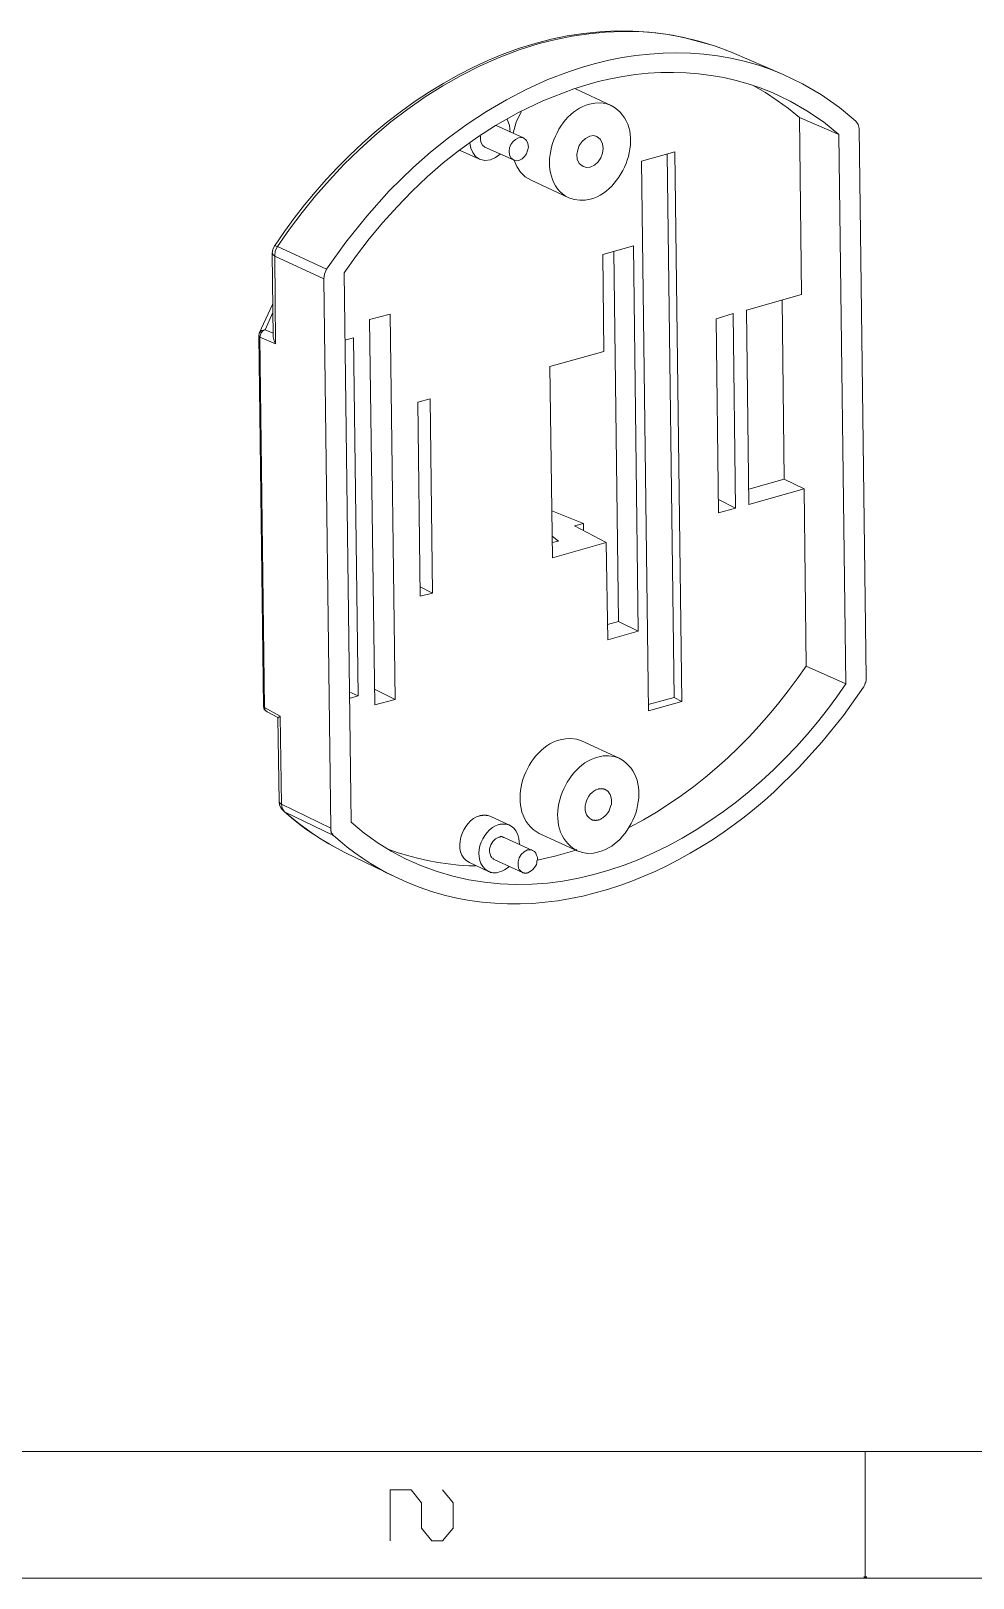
# Model space of a CAD drawing. Header units: millimetres. Extents: x 0 to 204, y 0 to 288.
# Drawn here: x 50.9 to 101.8, y 0 to 83.5 of the extents above; entities that cross this region are included whole.
import ezdxf

# ---------------------------------------------------------------- set-up
doc = ezdxf.new("R2010")
doc.units = ezdxf.units.MM

msp = doc.modelspace()

# ---------------------------------------------------------------- hatches: boundary and pattern name
h = msp.add_hatch(color=0)
h.dxf.hatch_style = 2
h.paths.add_polyline_path([(95.863833, 0), (95.885, 0.084667), (95.969667, 0.105833), (96.054333, 0.084667), (96.0755, 0)])

# ---------------------------------------------------------------- linework, layer by layer
at = {"color": 0, "lineweight": 0}
for points in [[(64.092667, 71.966667), (64.58974, 72.698647), (65.114312, 73.420635), (65.665403, 74.131001), (66.24203, 74.828119), (66.843214, 75.51036), (67.467972, 76.176097), (68.115325, 76.823701), (68.784291, 77.451545), (69.47389, 78.058002), (70.18314, 78.641443), (70.91106, 79.20024), (71.65667, 79.732766), (72.418988, 80.237393), (73.197034, 80.712494), (73.989827, 81.156439), (74.796385, 81.567602), (75.615728, 81.944355), (76.446875, 82.285069), (77.288845, 82.588118), (78.140657, 82.851873), (79.001329, 83.074706), (79.869882, 83.254991), (80.745334, 83.391097), (81.626703, 83.481399), (82.51301, 83.524269), (83.403273, 83.518077), (84.296512, 83.461198), (85.191745, 83.352002), (86.087991, 83.188862), (86.984269, 82.97015), (87.879599, 82.694239), (88.773, 82.3595)], [(78.359, 82.846333), (77.266301, 82.49972), (76.198088, 82.095704), (75.155086, 81.63691), (74.138019, 81.125963), (73.147611, 80.565487), (72.184586, 79.958107), (71.249668, 79.306447), (70.34358, 78.613132), (69.467047, 77.880788), (68.620793, 77.112037), (67.805542, 76.309506), (67.022018, 75.475819), (66.270944, 74.6136), (65.553045, 73.725474), (64.869044, 72.814066), (64.219667, 71.882)], [(85.555667, 83.290833), (84.648415, 83.416847), (83.742113, 83.485749), (82.837383, 83.500154), (81.934844, 83.46268), (81.035116, 83.375944), (80.138819, 83.242563), (79.246574, 83.065154), (78.359, 82.846333)], [(85.555667, 83.290833), (86.2965, 83.142667), (87.8205, 82.719333), (88.773, 82.3595)], [(66.717333, 70.146333), (66.759667, 70.400333), (66.8655, 70.654333), (67.902667, 72.114833), (69.045667, 73.533), (70.252167, 74.887667), (71.543333, 76.157667), (72.478418, 76.98196), (73.451558, 77.762497), (74.460954, 78.496005), (75.504807, 79.179208), (76.58132, 79.808834), (77.688695, 80.381607), (78.825132, 80.894254), (79.988833, 81.3435), (80.688487, 81.571301), (81.398271, 81.77116), (82.116624, 81.942252), (82.841984, 82.083755), (83.572792, 82.194845), (84.307484, 82.274699), (85.044502, 82.322494), (85.782282, 82.337407), (86.519265, 82.318615), (87.253889, 82.265294), (87.984592, 82.176621), (88.709814, 82.051773), (89.427994, 81.889927), (90.13757, 81.690259), (90.836981, 81.451947), (91.524667, 81.174167)], [(88.773, 82.3595), (91.524667, 81.174167)], [(80.221667, 80.391), (80.871114, 80.60301), (81.529971, 80.78735), (82.196792, 80.943551), (82.870129, 81.071145), (83.548537, 81.169663), (84.230569, 81.238638), (84.914779, 81.277602), (85.59972, 81.286085), (86.283945, 81.263621), (86.96601, 81.209741), (87.644466, 81.123976), (88.317867, 81.005859), (88.984768, 80.854921), (89.643721, 80.670694), (90.293281, 80.452709), (90.932, 80.2005)], [(91.524667, 81.174167), (92.583, 80.666167), (93.599, 80.0735), (94.572667, 79.396167), (95.461667, 78.655333)], [(80.221667, 80.391), (78.5495, 79.756)], [(80.306333, 80.391), (82.2325, 79.502)], [(92.413667, 78.845833), (91.821, 79.332667), (91.207167, 79.777167), (90.572167, 80.2005), (89.916, 80.5815)], [(90.932, 80.2005), (91.905667, 79.734833), (92.815833, 79.205667), (93.704833, 78.613), (94.530333, 77.935667)], [(75.988333, 78.4225), (77.237167, 79.121), (78.5495, 79.756)], [(81.068333, 79.5655), (80.883297, 79.511591), (80.704024, 79.440889), (80.530905, 79.354402), (80.364333, 79.253137), (80.204698, 79.138101), (80.052391, 79.010301), (79.907805, 78.870744), (79.771329, 78.720437), (79.643356, 78.560388), (79.524276, 78.391604), (79.414482, 78.215091), (79.314363, 78.031857), (79.224311, 77.842909), (79.144719, 77.649254), (79.075976, 77.451899), (79.018474, 77.251851), (78.972605, 77.050118), (78.938759, 76.847705), (78.917328, 76.645622), (78.908703, 76.444874), (78.913275, 76.246469), (78.931437, 76.051413), (78.963578, 75.860715), (79.01009, 75.675381), (79.071365, 75.496418), (79.147793, 75.324833), (79.239766, 75.161634), (79.347676, 75.007827), (79.471912, 74.86442), (79.612868, 74.732419), (79.770933, 74.612832), (79.9465, 74.506667)], [(82.2325, 79.502), (81.957333, 79.607833), (81.661, 79.650167), (81.364667, 79.629), (81.068333, 79.5655)], [(81.131833, 74.443167), (81.310904, 74.501188), (81.485263, 74.575138), (81.654447, 74.664069), (81.817995, 74.767033), (81.975444, 74.883084), (82.126333, 75.011275), (82.270199, 75.150657), (82.406579, 75.300284), (82.535013, 75.459209), (82.655036, 75.626485), (82.766188, 75.801163), (82.868006, 75.982298), (82.960029, 76.168941), (83.041792, 76.360145), (83.112836, 76.554964), (83.172697, 76.75245), (83.220913, 76.951656), (83.257022, 77.151634), (83.280562, 77.351437), (83.291071, 77.550119), (83.288086, 77.746732), (83.271146, 77.940328), (83.239788, 78.12996), (83.193549, 78.314682), (83.131969, 78.493546), (83.054584, 78.665605), (82.960932, 78.829911), (82.850552, 78.985517), (82.722981, 79.131476), (82.577757, 79.266841), (82.414417, 79.390665), (82.2325, 79.502)], [(76.792667, 78.062667), (76.750333, 78.4225), (76.623333, 78.761167)], [(77.385333, 79.163333), (77.110167, 78.591833), (76.940833, 77.999167)], [(92.413667, 78.845833), (92.5195, 69.299667)], [(94.530333, 77.935667), (92.413667, 78.845833)], [(95.461667, 78.655333), (95.588667, 78.464833), (95.631, 78.253167)], [(75.988333, 78.4225), (75.014667, 77.7875), (74.062167, 77.110167)], [(75.184, 77.851), (75.184, 77.681667), (75.205167, 77.512333), (75.289833, 77.364167), (75.416833, 77.258333)], [(76.030667, 78.4225), (77.512333, 77.745167)], [(77.237167, 77.745167), (77.067833, 77.6605), (76.919667, 77.5335), (76.813833, 77.385333), (76.750333, 77.216), (76.729167, 77.0255), (76.750333, 76.835), (76.813833, 76.665667), (76.962, 76.559833)], [(77.512333, 77.745167), (77.364167, 77.766333), (77.237167, 77.745167)], [(77.258333, 76.538667), (77.427667, 76.623333), (77.554667, 76.750333), (77.6605, 76.8985), (77.724, 77.067833), (77.766333, 77.258333), (77.745167, 77.448833), (77.6605, 77.618167), (77.512333, 77.745167)], [(80.729667, 76.2), (80.518, 76.369333), (80.412167, 76.602167), (80.391, 76.856167), (80.433333, 77.110167), (80.518, 77.343), (80.666167, 77.554667), (80.856667, 77.724), (81.0895, 77.851)], [(81.0895, 77.851), (81.28, 77.872167), (81.4705, 77.829833)], [(81.4705, 77.829833), (81.661, 77.6605), (81.766833, 77.427667), (81.809167, 77.173667), (81.766833, 76.919667), (81.682167, 76.665667), (81.534, 76.454), (81.3435, 76.284667), (81.110667, 76.178833)], [(94.530333, 77.935667), (94.911333, 48.281167)], [(95.631, 78.253167), (96.012, 48.5775)], [(67.818, 70.463833), (68.478975, 71.395781), (69.176139, 72.303365), (69.908477, 73.184318), (70.674971, 74.03637), (71.474604, 74.85725), (72.306359, 75.644689), (73.169219, 76.396418), (74.062167, 77.110167)], [(74.062167, 77.089), (74.083333, 77.067833)], [(74.083333, 77.067833), (75.1205, 76.602167)], [(74.6125, 77.47), (74.654833, 77.194833), (74.760667, 76.962), (74.908833, 76.750333), (75.1205, 76.602167)], [(75.416833, 77.258333), (76.962, 76.559833)], [(75.713167, 76.559833), (75.988333, 76.686833), (76.242333, 76.877333)], [(83.8835, 76.496333), (85.682667, 77.004333)], [(85.259333, 76.877333), (85.640333, 47.540333)], [(85.682667, 77.004333), (86.063667, 47.328667)], [(75.1205, 76.602167), (75.416833, 76.538667), (75.713167, 76.559833)], [(76.962, 76.559833), (77.110167, 76.5175), (77.258333, 76.538667)], [(77.004333, 76.538667), (77.1525, 76.2), (77.343, 75.903667), (77.597, 75.649667), (77.9145, 75.459167)], [(81.110667, 76.178833), (80.920167, 76.157667), (80.729667, 76.2)], [(83.8835, 76.496333), (84.2645, 46.820667)], [(77.9145, 75.459167), (79.9465, 74.506667)], [(79.9465, 74.506667), (80.242833, 74.422), (80.539167, 74.379667), (80.8355, 74.379667), (81.131833, 74.443167)], [(64.050333, 71.924333), (63.965667, 71.733833), (63.923333, 71.522167)], [(64.092667, 71.966667), (64.050333, 71.924333)], [(64.0715, 71.374), (64.092667, 71.649167), (64.219667, 71.882), (64.050333, 71.924333)], [(66.8655, 70.654333), (64.219667, 71.882)], [(81.788, 71.458667), (83.439, 71.924333)], [(83.439, 71.924333), (83.693, 51.1175)], [(63.986833, 67.013667), (63.923333, 71.522167)], [(64.0715, 71.374), (63.986833, 71.4375), (63.923333, 71.522167)], [(64.0715, 71.374), (64.113833, 66.632667)], [(64.0715, 71.374), (66.717333, 70.146333)], [(81.788, 71.458667), (81.8515, 66.209333)], [(82.380667, 71.628), (82.634667, 51.646667)], [(67.818, 70.463833), (68.199, 40.809333)], [(66.717333, 70.146333), (67.098333, 40.491833)], [(63.224833, 67.204167), (63.9445, 68.749333)], [(63.965667, 68.7705), (63.9445, 68.749333)], [(63.965667, 68.7705), (63.9445, 68.749333)], [(89.556167, 68.453), (92.5195, 69.299667)], [(91.588167, 59.330167), (91.482333, 69.003333)], [(63.542333, 67.394667), (63.965667, 68.326)], [(69.193833, 67.945), (70.2945, 68.241333)], [(69.193833, 67.945), (69.469, 47.138167)], [(70.2945, 68.241333), (70.569667, 47.4345)], [(87.905167, 67.987333), (88.8365, 68.2625)], [(87.905167, 67.987333), (88.032167, 57.509833)], [(88.8365, 68.2625), (88.9635, 57.763833)], [(89.683167, 57.954333), (89.556167, 68.453)], [(63.224833, 67.204167), (63.203667, 67.056)], [(63.457667, 47.0535), (63.203667, 67.056)], [(63.267167, 66.9925), (63.203667, 67.056)], [(63.224833, 67.204167), (63.351833, 67.352333), (63.542333, 67.394667)], [(63.288333, 67.1195), (63.267167, 66.9925)], [(63.267167, 66.9925), (63.521167, 46.99)], [(63.267167, 66.9925), (64.113833, 66.632667)], [(63.330667, 67.225333), (63.288333, 67.1195)], [(63.521167, 67.394667), (63.415333, 67.331167), (63.330667, 67.225333)], [(63.542333, 67.394667), (63.521167, 67.394667)], [(63.986833, 67.204167), (63.542333, 67.394667)], [(63.986833, 67.013667), (64.029167, 66.802), (64.113833, 66.632667)], [(67.860333, 66.823167), (68.326, 66.950167)], [(68.326, 66.950167), (68.58, 47.625)], [(78.9305, 65.405), (81.8515, 66.209333)], [(78.9305, 65.405), (79.078667, 55.075667)], [(71.797333, 63.478833), (72.4535, 63.669333)], [(71.797333, 63.478833), (71.924333, 53.001333)], [(72.4535, 63.669333), (72.5805, 53.170667)], [(91.588167, 59.330167), (89.683167, 58.779833)], [(91.588167, 59.330167), (92.667667, 58.801)], [(92.667667, 58.801), (89.683167, 57.954333)], [(92.667667, 58.801), (92.7735, 49.233667)], [(88.9635, 57.763833), (88.032167, 58.2295)], [(88.032167, 57.509833), (88.9635, 57.763833)], [(80.750833, 56.557333), (80.750833, 56.938333), (79.036333, 57.615667)], [(80.750833, 56.938333), (80.264, 56.811333)], [(81.9785, 55.901167), (80.264, 56.811333)], [(79.0575, 56.239833), (79.396167, 55.985833)], [(79.0575, 55.901167), (79.396167, 55.985833)], [(79.078667, 55.075667), (81.9785, 55.901167)], [(81.9785, 55.901167), (82.063167, 50.651833)], [(72.5805, 53.170667), (71.924333, 53.509333)], [(71.924333, 53.001333), (72.5805, 53.170667)], [(82.042, 51.477333), (82.634667, 51.646667)], [(82.063167, 50.651833), (83.693, 51.1175)], [(83.693, 51.1175), (82.634667, 51.646667)], [(96.012, 48.5775), (96.012, 48.4505), (95.990833, 48.408167), (95.990833, 48.344667), (95.969667, 48.3235), (95.969667, 48.281167), (95.9485, 48.26), (95.9485, 48.238833), (95.927333, 48.1965), (95.906167, 48.175333), (95.885, 48.133), (95.885, 48.111833), (95.863833, 48.090667), (94.784333, 46.566667), (93.620167, 45.127333), (92.371333, 43.7515), (91.037833, 42.439167), (90.516215, 41.975319), (89.980859, 41.524114), (89.43237, 41.086358), (88.871351, 40.662858), (88.298406, 40.254419), (87.714139, 39.86185), (87.119153, 39.485955), (86.514054, 39.127542), (85.899443, 38.787418), (85.275927, 38.466388), (84.644107, 38.16526), (84.004588, 37.88484), (83.357974, 37.625934), (82.704869, 37.389349), (82.045876, 37.175892), (81.3816, 36.986369), (80.712644, 36.821586), (80.039612, 36.682351), (79.363107, 36.569469), (78.683735, 36.483747), (78.002098, 36.425992), (77.3188, 36.397011), (76.634445, 36.397609), (75.949638, 36.428594), (75.264981, 36.490772), (74.58108, 36.584949), (73.898536, 36.711932), (73.217956, 36.872528), (72.539941, 37.067542), (71.865097, 37.297783), (71.194026, 37.564055), (70.527333, 37.867167)], [(92.7735, 49.233667), (92.293359, 48.554758), (91.800437, 47.892711), (91.294183, 47.247773), (90.774044, 46.620195), (90.239469, 46.010226), (89.689905, 45.418117), (89.124802, 44.844115), (88.543606, 44.288472), (87.945767, 43.751436), (87.330731, 43.233258), (86.697948, 42.734186), (86.046866, 42.254471), (85.376931, 41.794362), (84.687594, 41.354108), (83.9783, 40.93396), (83.2485, 40.534167)], [(92.7735, 49.233667), (94.911333, 48.281167)], [(68.58, 47.625), (68.093167, 47.836667)], [(68.093167, 47.476833), (68.58, 47.625)], [(70.569667, 47.4345), (69.447833, 47.984833)], [(69.447833, 47.9425), (69.490167, 47.963667)], [(71.162333, 38.819667), (72.002874, 38.452904), (72.847715, 38.145584), (73.695793, 37.896035), (74.546042, 37.702588), (75.397398, 37.563571), (76.248796, 37.477314), (77.09917, 37.442148), (77.947457, 37.456401), (78.792591, 37.518403), (79.633507, 37.626484), (80.469141, 37.778972), (81.298428, 37.974199), (82.120302, 38.210493), (82.933699, 38.486183), (83.737555, 38.7996), (84.530803, 39.149073), (85.31238, 39.532931), (86.08122, 39.949505), (86.836259, 40.397123), (87.576432, 40.874115), (88.300674, 41.378811), (89.00792, 41.90954), (89.697105, 42.464632), (90.367164, 43.042417), (91.017033, 43.641223), (91.645647, 44.259381), (92.25194, 44.89522), (92.834848, 45.54707), (93.393307, 46.21326), (93.92625, 46.89212), (94.432614, 47.581979), (94.911333, 48.281167)], [(63.457667, 47.0535), (63.5, 46.884167), (63.648167, 46.757167)], [(63.457667, 47.0535), (63.521167, 46.99)], [(64.367833, 46.524333), (63.521167, 46.99)], [(63.521167, 46.99), (63.542333, 46.863), (63.648167, 46.757167)], [(69.469, 47.138167), (70.569667, 47.4345)], [(84.243333, 47.159333), (85.640333, 47.540333)], [(84.2645, 46.820667), (86.063667, 47.328667)], [(86.063667, 47.328667), (85.640333, 47.540333)], [(63.648167, 46.757167), (64.262, 46.439667)], [(64.367833, 46.524333), (64.240833, 46.439667)], [(64.304333, 41.91), (64.240833, 46.439667)], [(64.367833, 46.524333), (64.431333, 41.783)], [(79.480833, 45.254333), (79.292386, 45.194865), (79.110206, 45.119304), (78.934655, 45.028624), (78.766097, 44.923796), (78.604893, 44.805796), (78.451409, 44.675594), (78.306005, 44.534165), (78.169046, 44.382482), (78.040894, 44.221516), (77.921912, 44.052243), (77.812463, 43.875633), (77.71291, 43.692661), (77.623617, 43.5043), (77.544945, 43.311521), (77.477258, 43.1153), (77.42092, 42.916607), (77.376292, 42.716417), (77.343738, 42.515703), (77.323621, 42.315437), (77.316304, 42.116592), (77.322149, 41.920142), (77.341521, 41.727059), (77.374781, 41.538317), (77.422292, 41.354888), (77.484419, 41.177745), (77.561522, 41.007862), (77.653967, 40.846211), (77.762114, 40.693766), (77.886329, 40.551499), (78.026972, 40.420384), (78.184409, 40.301393), (78.359, 40.1955)], [(80.645, 45.190833), (80.360011, 45.283801), (80.068737, 45.324713), (79.774554, 45.314559), (79.480833, 45.254333)], [(80.645, 45.190833), (82.677, 44.2595)], [(81.512833, 44.323), (81.332359, 44.266419), (81.156761, 44.193629), (80.986494, 44.105596), (80.822012, 44.003286), (80.663772, 43.887665), (80.512227, 43.759699), (80.367832, 43.620353), (80.231043, 43.470595), (80.102313, 43.31139), (79.982099, 43.143704), (79.870853, 42.968503), (79.769033, 42.786753), (79.677091, 42.59942), (79.595484, 42.40747), (79.524665, 42.21187), (79.465091, 42.013584), (79.417214, 41.81358), (79.381491, 41.612824), (79.358376, 41.41228), (79.348325, 41.212916), (79.351791, 41.015697), (79.369229, 40.82159), (79.401095, 40.63156), (79.447843, 40.446573), (79.509928, 40.267596), (79.587805, 40.095594), (79.681929, 39.931534), (79.792754, 39.776381), (79.920736, 39.631102), (80.066329, 39.496663), (80.229987, 39.374029), (80.412167, 39.264167)], [(82.677, 44.2595), (82.393549, 44.34964), (82.099547, 44.390072), (81.80323, 44.381093), (81.512833, 44.323)], [(81.576333, 39.200667), (81.757376, 39.256788), (81.933429, 39.329065), (82.104044, 39.416539), (82.268775, 39.518253), (82.427174, 39.63325), (82.578794, 39.760572), (82.723188, 39.899261), (82.85991, 40.048359), (82.988511, 40.206908), (83.108546, 40.373952), (83.219567, 40.548531), (83.321126, 40.72969), (83.412777, 40.916469), (83.494073, 41.107911), (83.564567, 41.303059), (83.623811, 41.500954), (83.671359, 41.70064), (83.706764, 41.901158), (83.729578, 42.10155), (83.739354, 42.30086), (83.735645, 42.498129), (83.718005, 42.692399), (83.685986, 42.882714), (83.639141, 43.068114), (83.577023, 43.247643), (83.499185, 43.420343), (83.40518, 43.585257), (83.29456, 43.741425), (83.16688, 43.887891), (83.021691, 44.023698), (82.858547, 44.147887), (82.677, 44.2595)], [(81.534, 42.587333), (81.555167, 42.6085), (81.830333, 42.6085), (81.8515, 42.587333), (81.893833, 42.587333), (81.915, 42.566167)], [(64.304333, 41.91), (64.3255, 41.740667), (64.410167, 41.550167), (64.537167, 41.423167)], [(64.304333, 41.91), (64.304333, 41.888833), (64.3255, 41.888833), (64.3255, 41.8465), (64.346667, 41.8465), (64.346667, 41.825333), (64.367833, 41.825333), (64.410167, 41.783), (64.431333, 41.783)], [(67.098333, 40.491833), (64.431333, 41.783)], [(64.516, 41.486667), (64.494833, 41.507833), (64.494833, 41.529), (64.473667, 41.550167), (64.473667, 41.5925), (64.4525, 41.613667), (64.4525, 41.698333), (64.431333, 41.740667), (64.431333, 41.783)], [(81.174167, 40.9575), (81.065168, 41.023479), (80.97852, 41.10736), (80.913189, 41.206331), (80.868143, 41.317581), (80.84235, 41.438301), (80.834777, 41.56568), (80.844391, 41.696906), (80.87016, 41.82917), (80.911052, 41.95966), (80.966035, 42.085566), (81.034074, 42.204076), (81.114139, 42.312382), (81.205197, 42.407671), (81.306214, 42.487133), (81.41616, 42.547957), (81.534, 42.587333)], [(81.915, 42.566167), (81.998904, 42.520638), (82.071749, 42.458382), (82.133126, 42.38255), (82.182626, 42.296292), (82.219839, 42.202757), (82.244357, 42.105097), (82.255769, 42.006461), (82.253667, 41.91), (82.253667, 41.783), (82.211333, 41.656), (82.169, 41.550167), (82.126667, 41.423167), (82.063167, 41.317333), (81.9785, 41.2115), (81.893833, 41.126833), (81.830333, 41.0845), (81.788, 41.042167), (81.7245, 40.999833), (81.682167, 40.978667), (81.618667, 40.936333), (81.555167, 40.936333)], [(64.516, 41.486667), (64.558333, 41.423167)], [(64.600667, 41.359667), (64.537167, 41.423167)], [(64.537167, 41.423167), (64.600667, 41.359667)], [(64.600667, 41.359667), (64.558333, 41.423167)], [(67.860333, 39.1795), (67.42955, 39.39818), (66.999379, 39.634203), (66.572846, 39.886589), (66.152977, 40.154357), (65.742799, 40.436529), (65.345336, 40.732125), (64.963617, 41.040164), (64.600667, 41.359667)], [(64.600667, 41.359667), (64.982095, 41.041119), (65.367611, 40.734605), (65.758891, 40.440684), (66.157607, 40.159914), (66.565436, 39.892852), (66.98405, 39.640057), (67.415124, 39.402087), (67.860333, 39.1795)], [(64.600667, 41.359667), (67.2465, 40.089667)], [(75.141667, 41.148), (74.9675, 41.089714), (74.802601, 40.998271), (74.648977, 40.877942), (74.508635, 40.733001), (74.383582, 40.56772), (74.275828, 40.386372), (74.187379, 40.193229), (74.120243, 39.992565), (74.076427, 39.78865), (74.05794, 39.585759), (74.066788, 39.388164), (74.10498, 39.200138), (74.174522, 39.025952), (74.277424, 38.86988), (74.415692, 38.736194), (74.591333, 38.629167)], [(75.734333, 41.105667), (75.649667, 41.148), (75.6285, 41.148), (75.586167, 41.169167), (75.5015, 41.169167), (75.480333, 41.190333), (75.311, 41.190333), (75.289833, 41.169167), (75.162833, 41.169167), (75.141667, 41.148)], [(75.734333, 41.105667), (76.750333, 40.64)], [(81.555167, 40.936333), (81.534, 40.915167), (81.428167, 40.915167), (81.407, 40.894), (81.364667, 40.894), (81.3435, 40.915167), (81.237667, 40.915167), (81.2165, 40.936333), (81.195333, 40.936333), (81.174167, 40.9575)], [(67.2465, 40.089667), (67.225333, 40.089667), (67.204167, 40.110833), (67.204167, 40.153167), (67.140667, 40.216667), (67.140667, 40.237833), (67.1195, 40.259), (67.1195, 40.3225), (67.098333, 40.343667), (67.098333, 40.491833)], [(68.199, 40.809333), (68.546396, 40.503659), (68.895433, 40.219792), (69.248579, 39.954967), (69.608303, 39.706418), (69.977072, 39.471379), (70.357355, 39.247085), (70.751619, 39.030769), (71.162333, 38.819667)], [(76.178833, 40.682333), (75.999015, 40.616822), (75.830451, 40.521349), (75.674849, 40.399671), (75.533911, 40.255544), (75.409345, 40.092725), (75.302856, 39.914969), (75.216148, 39.726034), (75.150927, 39.529676), (75.108899, 39.329651), (75.091768, 39.129715), (75.10124, 38.933625), (75.139021, 38.745137), (75.206815, 38.568007), (75.306328, 38.405993), (75.439266, 38.262849), (75.607333, 38.142333)], [(76.750333, 40.64), (76.729167, 40.661167), (76.686833, 40.661167), (76.6445, 40.682333), (76.623333, 40.682333), (76.581, 40.7035), (76.242333, 40.7035), (76.2, 40.682333), (76.178833, 40.682333)], [(77.2795, 39.624), (77.27647, 39.773572), (77.256647, 39.92503), (77.219411, 40.074205), (77.164142, 40.216931), (77.09022, 40.349041), (76.997024, 40.466367), (76.883936, 40.564743), (76.750333, 40.64)], [(78.359, 40.1955), (80.412167, 39.264167)], [(70.527333, 37.867167), (70.106015, 38.080012), (69.674432, 38.319307), (69.239319, 38.581108), (68.807409, 38.861471), (68.385438, 39.156452), (67.98014, 39.462108), (67.598249, 39.774494), (67.2465, 40.089667)], [(74.570167, 38.459833), (73.996106, 38.493936), (73.430821, 38.550949), (72.872937, 38.6308), (72.321076, 38.733412), (71.773862, 38.858713), (71.229918, 39.006628), (70.687867, 39.177082), (70.146333, 39.37)], [(76.178833, 40.005), (75.989326, 39.903896), (75.839637, 39.759202), (75.732547, 39.578657), (75.670833, 39.37), (75.672189, 39.278074), (75.668717, 39.201328), (75.676886, 39.129543), (75.713167, 39.0525), (75.713167, 39.010167), (75.734333, 38.967833), (75.776667, 38.9255), (75.797833, 38.883167), (75.840167, 38.862), (75.8825, 38.819667), (75.924833, 38.7985)], [(76.454, 39.983833), (76.432833, 39.983833), (76.432833, 40.005), (76.369333, 40.005), (76.348167, 40.026167), (76.242333, 40.026167), (76.242333, 40.005), (76.178833, 40.005)], [(76.454, 39.983833), (77.999167, 39.285333)], [(77.724, 39.3065), (77.536675, 39.204751), (77.386127, 39.057924), (77.277516, 38.876635), (77.216, 38.6715), (77.216, 38.438667), (77.237167, 38.375167), (77.237167, 38.332833), (77.275349, 38.258849), (77.325405, 38.199483), (77.384258, 38.148584), (77.448833, 38.1)], [(77.999167, 39.285333), (77.978, 39.285333), (77.956833, 39.3065), (77.872167, 39.3065), (77.724, 39.3065)], [(77.745167, 38.078833), (77.83441, 38.118461), (77.923529, 38.178102), (78.00853, 38.253427), (78.085421, 38.340109), (78.150207, 38.433819), (78.198894, 38.530229), (78.22749, 38.62501), (78.232, 38.713833), (78.252902, 38.794498), (78.252902, 38.875758), (78.237159, 38.955431), (78.210833, 39.031333), (78.181467, 39.088275), (78.16263, 39.129213), (78.149473, 39.15855), (78.137147, 39.180691), (78.120803, 39.200036), (78.095591, 39.22099), (78.056662, 39.247955), (77.999167, 39.285333)], [(78.253167, 38.756167), (79.269167, 38.989), (80.285167, 39.285333)], [(80.285167, 39.285333), (80.391, 39.327667)], [(80.412167, 39.264167), (80.691153, 39.164105), (80.986709, 39.121424), (81.286036, 39.13424), (81.576333, 39.200667)], [(67.860333, 39.1795), (70.527333, 37.867167)], [(74.570167, 38.459833), (74.908833, 38.459833)], [(74.591333, 38.629167), (75.607333, 38.142333)], [(75.924833, 38.7985), (77.448833, 38.1)], [(75.607333, 38.142333), (75.649667, 38.142333), (75.692, 38.121167), (75.713167, 38.1), (75.797833, 38.1), (75.840167, 38.078833), (75.903667, 38.078833), (75.992236, 38.0788), (76.054215, 38.077775), (76.115003, 38.087862), (76.2, 38.121167)], [(76.2, 38.121167), (76.335318, 38.157448), (76.482972, 38.229646), (76.621432, 38.321688), (76.729167, 38.4175)], [(77.448833, 38.1), (77.47, 38.078833), (77.5335, 38.078833), (77.554667, 38.057667), (77.681667, 38.057667), (77.702833, 38.078833), (77.745167, 38.078833)], [(6.836833, 6.836833), (196.744167, 6.836833)], [(95.969667, 6.836833), (95.969667, 0)], [(73.130833, 4.7625), (73.702333, 4.064), (73.702333, 2.688167), (73.130833, 2.010833), (72.559333, 2.010833), (71.987833, 2.688167), (71.987833, 4.064), (71.4375, 4.7625), (70.2945, 4.7625), (70.2945, 2.010833)], [(0, 0), (203.581, 0)], [(0, 0), (203.581, 0)]]:
    msp.add_lwpolyline(points, dxfattribs=at)

doc.saveas('drawing.dxf')
